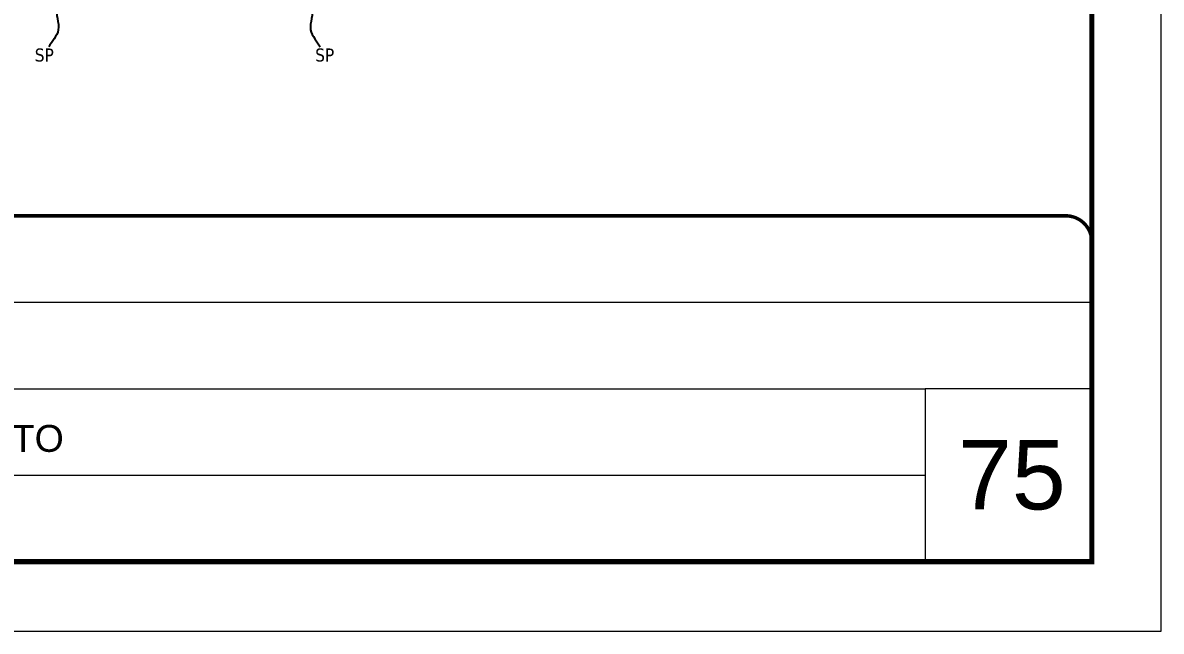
# Model space of a CAD drawing. Extents: x 2949 to 9203, y -16089 to 12527.
# Drawn here: x 6962 to 7618, y -9198 to -8847 of the extents above; entities that cross this region are included whole.
import ezdxf

# ---------------------------------------------------------------- set-up
doc = ezdxf.new("R2010")
doc.units = 0
doc.linetypes.add('CONTINUO', pattern=[0])
doc.linetypes.add('DASHED', pattern=[0.75, 0.5, -0.25])
for name, color, linetype, lineweight in [('CARIMBO', 255, 'Continuous', 9), ('Folhas', 255, 'Continuous', 9), ('SARRAFO DE PRESSAO', 251, 'DASHED', 9)]:
    doc.layers.add(name, color=color, linetype=linetype, lineweight=lineweight)
doc.layers.add('COTA', color=241, linetype='Continuous')
doc.layers.add('texto', color=7, linetype='Continuous')
doc.styles.add('ARIAL', font='arial.ttf')
doc.styles.get("Standard").update_dxf_attribs({"font": 'arial.ttf'})
doc.dimstyles.get("Standard").update_dxf_attribs({"dimtxt": 0.18, "dimasz": 0.18, "dimexe": 0.18, "dimexo": 0.0625, "dimgap": 0.09, "dimtad": 0, "dimtih": 1, "dimtoh": 1, "dimdec": 4, "dimzin": 0, "dimdsep": 46, "dimtxsty": 'Standard', "dimcen": 0.09, "dimadec": 0, "dimazin": 0, "dimtfac": 1, "dimtdec": 4, "dimtofl": 0, "dimtmove": 0, "dimatfit": 3, "dimfxl": 1, "dimtolj": 1, "dimtzin": 0, "dimarcsym": 0})

# ---------------------------------------------------------------- blocks, each defined once
blk = doc.blocks.new('9999999999')
at = {"color": 30, "linetype": 'CONTINUO'}
for p, q in [((98564.56, 34379.64), (99583.98, 34379.64)), ((98564.56, 34329.83), (99487.98, 34329.83)), ((99583.98, 34329.83), (99487.98, 34329.83)), ((99487.98, 34329.83), (99487.98, 34230.21)), ((98564.56, 34280.02), (99487.98, 34280.02))]:
    blk.add_line(p, q, dxfattribs=at)
at = {"color": 30, "linetype": 'CONTINUO', "const_width": 2}
blk.add_lwpolyline([(99583.98, 34230.21), (99583.98, 34414.45, 0.414214), (99568.98, 34429.45), (98228.98, 34429.45, 0.414214), (98213.98, 34414.45), (98213.98, 34245.21, 0.414214), (98228.98, 34230.21), (99583.98, 34230.21)], format="xyb", dxfattribs=at)
at = {"layer": 'Folhas'}
blk.add_lwpolyline([(98138.98, 34190.21), (99623.98, 34190.21), (99623.98, 35240.21), (98138.98, 35240.21)], close=True, dxfattribs=at)
at = {"layer": 'Folhas', "color": 30, "const_width": 3}
blk.add_lwpolyline([(98213.98, 34230.21), (99583.98, 34230.21), (99583.98, 35200.21), (98213.98, 35200.21)], close=True, dxfattribs=at)
at = {"color": 7, "linetype": 'Continuous', "ltscale": 5, "style": 'ARIAL'}
blk.add_text('3° PAVIMENTO', height=15.4829, dxfattribs=at).set_placement((98837.68, 34293.51))

msp = doc.modelspace()

# ---------------------------------------------------------------- block references
at = {"layer": 'SARRAFO DE PRESSAO', "color": 6, "linetype": 'ByBlock'}
msp.add_blockref('9999999999', (-92006.44, -43387.82), dxfattribs=at)

# ---------------------------------------------------------------- texts
at = {"layer": 'CARIMBO', "style": 'ARIAL'}
msp.add_text('75', height=40, dxfattribs=at).set_placement((7500.39, -9127.47))
at = {"layer": 'texto', "color": 0, "char_height": 7.5, "attachment_point": 5}
for insert in [(6974.05, -8865.83), (7135.6, -8865.83)]:
    msp.add_mtext('{\\fTahoma|b0|i0|c0|p34;\\C4;SP}', dxfattribs=dict(at, insert=insert))

# ---------------------------------------------------------------- leaders
at = {"layer": 'COTA', "path_type": 1}
for points in [[(6996.99, -8826.51), (6981.21, -8838.35), (6982.13, -8851.36), (6976.58, -8861.14)], [(7112.65, -8826.51), (7128.44, -8838.35), (7127.51, -8851.36), (7133.06, -8861.14)]]:
    msp.add_leader(points, dimstyle='Standard', override={"dimasz": 8}, dxfattribs=at)

doc.saveas('drawing.dxf')
